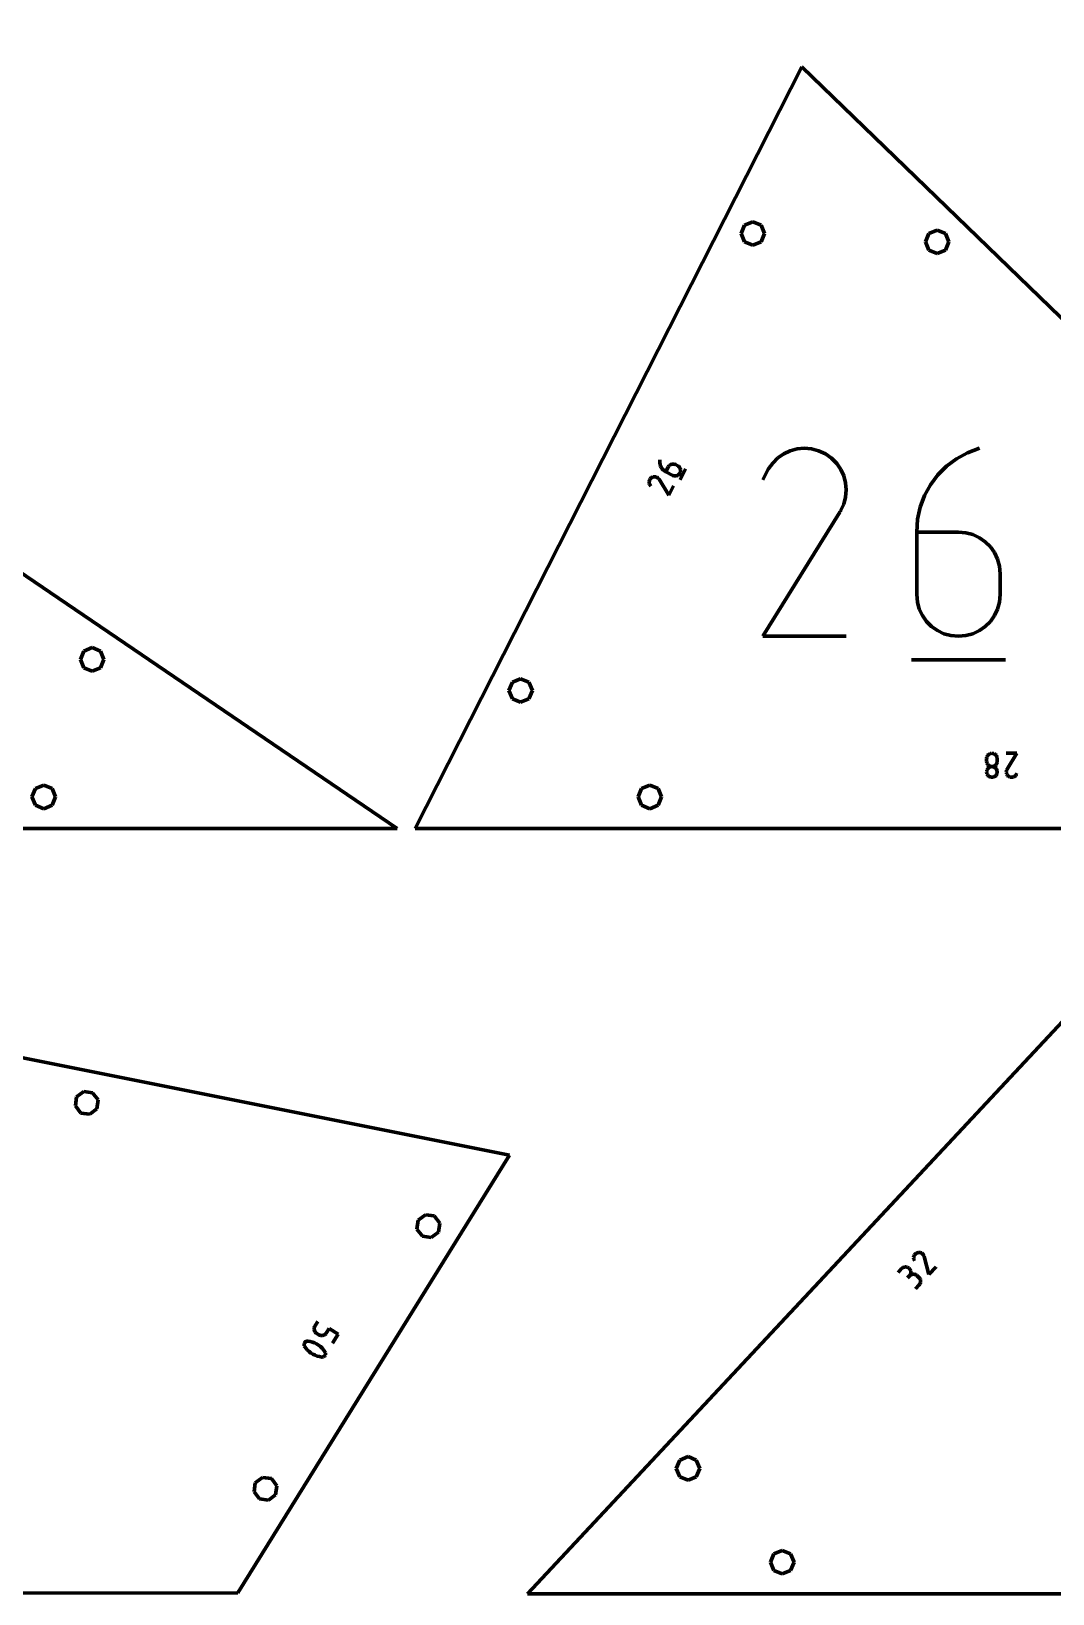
# Model space of a CAD drawing. Header units: inches. Extents: x -100 to 100, y -100 to -26.
# Drawn here: x -92.58 to -85.51, y -54.62 to -43.82 of the extents above; entities that cross this region are included whole.
import ezdxf

# ---------------------------------------------------------------- set-up
doc = ezdxf.new("R2010")
doc.units = ezdxf.units.IN
doc.header["$MEASUREMENT"] = 0
for name, color, linetype, lineweight in [('annotation', 7, 'Continuous', 0), ('boundary', 7, 'Continuous', 0), ('hole', 7, 'Continuous', 0)]:
    doc.layers.add(name, color=color, linetype=linetype, lineweight=lineweight)

msp = doc.modelspace()

# ---------------------------------------------------------------- linework, layer by layer
at = {"layer": 'annotation', "color": 1, "lineweight": 70}
for p, q in [((-88.231973, -46.778934), (-88.233227, -46.790157)), ((-88.231973, -46.778934), (-88.231973, -46.778934)), ((-87.415504, -46.766195), (-87.451595, -46.801803)), ((-87.374501, -46.737921), (-87.415504, -46.766195)), ((-87.329683, -46.717264), (-87.374501, -46.737921)), ((-87.282149, -46.704512), (-87.329683, -46.717264)), ((-87.232996, -46.699948), (-87.282149, -46.704512)), ((-87.183322, -46.703858), (-87.232996, -46.699948)), ((-87.134224, -46.716527), (-87.183322, -46.703858)), ((-87.0868, -46.738241), (-87.134224, -46.716527)), ((-87.044384, -46.76836), (-87.0868, -46.738241)), ((-87.0868, -46.738241), (-87.0868, -46.738241)), ((-87.00892, -46.804503), (-87.044384, -46.76836)), ((-86.180498, -46.772697), (-86.24879, -46.824196)), ((-86.104616, -46.730921), (-86.180498, -46.772697)), ((-86.021923, -46.699916), (-86.104616, -46.730921)), ((-86.021923, -46.699916), (-86.021923, -46.699916)), ((-88.233227, -46.790157), (-88.232858, -46.801227)), ((-88.232858, -46.801227), (-88.230942, -46.811995)), ((-88.230942, -46.811995), (-88.227551, -46.822311)), ((-88.227551, -46.822311), (-88.222761, -46.832027)), ((-88.222761, -46.832027), (-88.216645, -46.840991)), ((-88.216645, -46.840991), (-88.209278, -46.849056)), ((-88.209278, -46.849056), (-88.200734, -46.856071)), ((-88.200734, -46.856071), (-88.191087, -46.861888)), ((-88.174372, -46.828979), (-88.191087, -46.861888)), ((-88.191087, -46.861888), (-88.141831, -46.886907)), ((-88.170837, -46.823328), (-88.174372, -46.828979)), ((-88.166485, -46.818533), (-88.170837, -46.823328)), ((-88.161454, -46.814638), (-88.166485, -46.818533)), ((-88.155883, -46.81169), (-88.161454, -46.814638)), ((-88.149912, -46.809735), (-88.155883, -46.81169)), ((-88.143678, -46.808819), (-88.149912, -46.809735)), ((-88.137321, -46.808987), (-88.143678, -46.808819)), ((-88.141831, -46.886907), (-88.141831, -46.886907)), ((-88.141831, -46.886907), (-88.135641, -46.889382)), ((-88.13098, -46.810286), (-88.137321, -46.808987)), ((-88.124794, -46.812762), (-88.13098, -46.810286)), ((-88.1084, -46.821089), (-88.124794, -46.812762)), ((-88.124794, -46.812762), (-88.124794, -46.812762)), ((-88.11667, -46.889936), (-88.110683, -46.887984)), ((-88.110683, -46.887984), (-88.105098, -46.885041)), ((-88.102749, -46.824626), (-88.1084, -46.821089)), ((-88.105098, -46.885041), (-88.100057, -46.881154)), ((-88.097952, -46.828984), (-88.102749, -46.824626)), ((-88.100057, -46.881154), (-88.0957, -46.876369)), ((-88.094056, -46.834023), (-88.097952, -46.828984)), ((-88.0957, -46.876369), (-88.092169, -46.870732)), ((-88.091105, -46.839605), (-88.094056, -46.834023)), ((-88.092454, -46.917172), (-88.054817, -46.843073)), ((-88.092169, -46.870732), (-88.089694, -46.864544)), ((-88.092169, -46.870732), (-88.092169, -46.870732)), ((-88.089148, -46.845587), (-88.091105, -46.839605)), ((-88.089694, -46.864544), (-88.088396, -46.858197)), ((-88.08823, -46.851831), (-88.089148, -46.845587)), ((-88.088396, -46.858197), (-88.08823, -46.851831)), ((-87.481677, -46.84446), (-87.519583, -46.917175)), ((-87.451595, -46.801803), (-87.481677, -46.84446)), ((-86.980722, -46.845562), (-87.00892, -46.804503)), ((-86.960107, -46.890429), (-86.980722, -46.845562)), ((-86.308712, -46.884373), (-86.359486, -46.95218)), ((-86.24879, -46.824196), (-86.308712, -46.884373)), ((-88.305724, -46.929032), (-88.305965, -46.935338)), ((-88.305965, -46.935338), (-88.305116, -46.94165)), ((-88.304426, -46.922874), (-88.305724, -46.929032)), ((-88.305116, -46.94165), (-88.303146, -46.947826)), ((-88.3021, -46.917006), (-88.304426, -46.922874)), ((-88.303146, -46.947826), (-88.300025, -46.953726)), ((-88.298777, -46.91157), (-88.3021, -46.917006)), ((-88.300025, -46.953726), (-88.29393, -46.962258)), ((-88.29449, -46.906706), (-88.298777, -46.91157)), ((-88.289268, -46.902556), (-88.29449, -46.906706)), ((-88.283378, -46.899465), (-88.289268, -46.902556)), ((-88.289268, -46.902556), (-88.289268, -46.902556)), ((-88.277204, -46.897515), (-88.283378, -46.899465)), ((-88.27089, -46.896678), (-88.277204, -46.897515)), ((-88.264581, -46.896926), (-88.27089, -46.896678)), ((-88.258422, -46.89823), (-88.264581, -46.896926)), ((-88.252556, -46.900563), (-88.258422, -46.89823)), ((-88.247129, -46.903897), (-88.252556, -46.900563)), ((-88.242286, -46.908203), (-88.247129, -46.903897)), ((-88.238169, -46.913453), (-88.242286, -46.908203)), ((-88.238083, -46.913574), (-88.238169, -46.913453)), ((-88.238169, -46.913453), (-88.238169, -46.913453)), ((-88.238003, -46.913692), (-88.238083, -46.913574)), ((-88.237928, -46.913807), (-88.238003, -46.913692)), ((-88.237859, -46.913921), (-88.237928, -46.913807)), ((-88.237793, -46.914034), (-88.237859, -46.913921)), ((-88.237732, -46.914148), (-88.237793, -46.914034)), ((-88.237674, -46.914262), (-88.237732, -46.914148)), ((-88.237618, -46.914378), (-88.237674, -46.914262)), ((-88.237565, -46.914496), (-88.237618, -46.914378)), ((-88.170548, -47.025045), (-88.237565, -46.914496)), ((-88.237565, -46.914496), (-88.237565, -46.914496)), ((-88.137117, -46.959227), (-88.170548, -47.025045)), ((-88.135641, -46.889382), (-88.12929, -46.890682)), ((-88.12929, -46.890682), (-88.12292, -46.890851)), ((-88.12292, -46.890851), (-88.11667, -46.889936)), ((-86.94739, -46.937997), (-86.960107, -46.890429)), ((-86.942886, -46.987157), (-86.94739, -46.937997)), ((-86.946909, -47.036803), (-86.942886, -46.987157)), ((-86.359486, -46.95218), (-86.400333, -47.026571)), ((-86.981803, -47.133118), (-86.959777, -47.085825)), ((-86.959777, -47.085825), (-86.946909, -47.036803)), ((-86.400333, -47.026571), (-86.430474, -47.1065)), ((-87.520398, -47.999826), (-86.986939, -47.141025)), ((-86.986939, -47.141025), (-86.986301, -47.140236)), ((-86.986939, -47.141025), (-86.986939, -47.141025)), ((-86.986301, -47.140236), (-86.98569, -47.13944)), ((-86.98569, -47.13944), (-86.9851, -47.138631)), ((-86.9851, -47.138631), (-86.984529, -47.137802)), ((-86.984529, -47.137802), (-86.983972, -47.136945)), ((-86.983972, -47.136945), (-86.983425, -47.136056)), ((-86.983425, -47.136056), (-86.982884, -47.135126)), ((-86.982884, -47.135126), (-86.982344, -47.134149)), ((-86.982344, -47.134149), (-86.981803, -47.133118)), ((-86.981803, -47.133118), (-86.981803, -47.133118)), ((-86.44913, -47.190919), (-86.455521, -47.278782)), ((-86.430474, -47.1065), (-86.44913, -47.190919)), ((-86.455521, -47.278782), (-86.455521, -47.710832)), ((-86.166863, -47.278782), (-86.455521, -47.278782)), ((-86.114947, -47.283415), (-86.166863, -47.278782)), ((-86.066096, -47.296777), (-86.114947, -47.283415)), ((-86.021123, -47.318062), (-86.066096, -47.296777)), ((-85.980839, -47.346464), (-86.021123, -47.318062)), ((-85.946057, -47.381178), (-85.980839, -47.346464)), ((-85.917591, -47.421397), (-85.946057, -47.381178)), ((-85.896251, -47.466317), (-85.917591, -47.421397)), ((-85.882852, -47.51513), (-85.896251, -47.466317)), ((-85.878205, -47.567032), (-85.882852, -47.51513)), ((-85.878205, -47.710832), (-85.878205, -47.567032)), ((-85.878205, -47.567032), (-85.878205, -47.567032)), ((-86.455521, -47.710832), (-86.455521, -47.710832)), ((-86.455521, -47.710832), (-86.450861, -47.762759)), ((-85.882852, -47.762759), (-85.878205, -47.710832)), ((-86.450861, -47.762759), (-86.437428, -47.81164)), ((-86.437428, -47.81164), (-86.416045, -47.856657)), ((-86.416045, -47.856657), (-86.387535, -47.896992)), ((-85.946057, -47.896992), (-85.917591, -47.856657)), ((-85.917591, -47.856657), (-85.896251, -47.81164)), ((-85.896251, -47.81164), (-85.882852, -47.762759)), ((-86.387535, -47.896992), (-86.35272, -47.931828)), ((-86.35272, -47.931828), (-86.312423, -47.960346)), ((-86.312423, -47.960346), (-86.267466, -47.981728)), ((-86.066096, -47.981728), (-86.021123, -47.960346)), ((-86.021123, -47.960346), (-85.980839, -47.931828)), ((-85.980839, -47.931828), (-85.946057, -47.896992)), ((-86.943082, -47.999826), (-87.520398, -47.999826)), ((-86.267466, -47.981728), (-86.218672, -47.995158)), ((-86.218672, -47.995158), (-86.166863, -47.999816)), ((-86.166863, -47.999816), (-86.114947, -47.995158)), ((-86.166863, -47.999816), (-86.166863, -47.999816)), ((-86.114947, -47.995158), (-86.066096, -47.981728)), ((-86.491675, -48.162303), (-85.841725, -48.162303)), ((-85.969423, -48.832778), (-85.971141, -48.83902)), ((-85.966689, -48.827034), (-85.969423, -48.832778)), ((-85.963043, -48.821892), (-85.966689, -48.827034)), ((-85.958591, -48.817453), (-85.963043, -48.821892)), ((-85.953438, -48.813821), (-85.958591, -48.817453)), ((-85.94769, -48.811099), (-85.953438, -48.813821)), ((-85.94145, -48.809391), (-85.94769, -48.811099)), ((-85.934826, -48.808798), (-85.94145, -48.809391)), ((-85.928201, -48.809391), (-85.934826, -48.808798)), ((-85.934826, -48.808798), (-85.934826, -48.808798)), ((-85.921962, -48.811099), (-85.928201, -48.809391)), ((-85.916213, -48.813821), (-85.921962, -48.811099)), ((-85.91106, -48.817453), (-85.916213, -48.813821)), ((-85.906608, -48.821892), (-85.91106, -48.817453)), ((-85.902963, -48.827034), (-85.906608, -48.821892)), ((-85.900229, -48.832778), (-85.902963, -48.827034)), ((-85.898511, -48.83902), (-85.900229, -48.832778)), ((-85.835571, -48.808802), (-85.761749, -48.808802)), ((-85.761749, -48.808802), (-85.829963, -48.918617)), ((-85.971141, -48.83902), (-85.971736, -48.845657)), ((-85.971736, -48.845657), (-85.971736, -48.864044)), ((-85.971736, -48.864044), (-85.971736, -48.864044)), ((-85.971736, -48.864044), (-85.971141, -48.870684)), ((-85.971141, -48.931319), (-85.971736, -48.93796)), ((-85.971736, -48.93796), (-85.971736, -48.93796)), ((-85.971736, -48.93796), (-85.971141, -48.944569)), ((-85.971141, -48.870684), (-85.969424, -48.876935)), ((-85.969423, -48.925068), (-85.971141, -48.931319)), ((-85.969424, -48.876935), (-85.966691, -48.882691)), ((-85.966689, -48.91931), (-85.969423, -48.925068)), ((-85.966691, -48.882691), (-85.963046, -48.887849)), ((-85.963043, -48.914151), (-85.966689, -48.91931)), ((-85.963046, -48.887849), (-85.958595, -48.892303)), ((-85.958591, -48.909695), (-85.963043, -48.914151)), ((-85.958595, -48.892303), (-85.953443, -48.89595)), ((-85.953438, -48.906047), (-85.958591, -48.909695)), ((-85.953443, -48.89595), (-85.947694, -48.898684)), ((-85.94769, -48.903311), (-85.953438, -48.906047)), ((-85.947694, -48.898684), (-85.941453, -48.900401)), ((-85.94145, -48.901593), (-85.94769, -48.903311)), ((-85.941453, -48.900401), (-85.934826, -48.900997)), ((-85.934826, -48.900997), (-85.94145, -48.901593)), ((-85.934826, -48.900997), (-85.928198, -48.900401)), ((-85.934826, -48.900997), (-85.934826, -48.900997)), ((-85.928201, -48.901593), (-85.934826, -48.900997)), ((-85.934826, -48.900997), (-85.934826, -48.900997)), ((-85.921962, -48.903311), (-85.928201, -48.901593)), ((-85.928198, -48.900401), (-85.921957, -48.898683)), ((-85.916213, -48.906047), (-85.921962, -48.903311)), ((-85.921957, -48.898683), (-85.916208, -48.895947)), ((-85.91106, -48.909695), (-85.916213, -48.906047)), ((-85.916208, -48.895947), (-85.911056, -48.8923)), ((-85.906608, -48.914151), (-85.91106, -48.909695)), ((-85.911056, -48.8923), (-85.906605, -48.887844)), ((-85.902963, -48.91931), (-85.906608, -48.914151)), ((-85.906605, -48.887844), (-85.90296, -48.882686)), ((-85.900229, -48.925068), (-85.902963, -48.91931)), ((-85.90296, -48.882686), (-85.900227, -48.876931)), ((-85.898511, -48.931319), (-85.900229, -48.925068)), ((-85.900227, -48.876931), (-85.898511, -48.870682)), ((-85.897915, -48.845657), (-85.898511, -48.83902)), ((-85.898511, -48.870682), (-85.897915, -48.864044)), ((-85.897915, -48.93796), (-85.898511, -48.931319)), ((-85.898511, -48.944569), (-85.897915, -48.93796)), ((-85.897915, -48.845657), (-85.897915, -48.845657)), ((-85.897915, -48.864044), (-85.897915, -48.845657)), ((-85.897915, -48.93796), (-85.897915, -48.93796)), ((-85.835081, -48.931944), (-85.835596, -48.938292)), ((-85.835596, -48.938292), (-85.83502, -48.944578)), ((-85.833436, -48.925675), (-85.835081, -48.931944)), ((-85.830619, -48.919628), (-85.833436, -48.925675)), ((-85.83055, -48.919496), (-85.830619, -48.919628)), ((-85.830619, -48.919628), (-85.830619, -48.919628)), ((-85.830481, -48.919371), (-85.83055, -48.919496)), ((-85.830412, -48.919252), (-85.830481, -48.919371)), ((-85.830342, -48.919139), (-85.830412, -48.919252)), ((-85.830271, -48.919029), (-85.830342, -48.919139)), ((-85.830198, -48.918923), (-85.830271, -48.919029)), ((-85.830122, -48.91882), (-85.830198, -48.918923)), ((-85.830044, -48.918718), (-85.830122, -48.91882)), ((-85.829963, -48.918617), (-85.830044, -48.918718)), ((-85.829963, -48.918617), (-85.829963, -48.918617)), ((-85.971141, -48.944569), (-85.969424, -48.950796)), ((-85.969424, -48.950796), (-85.966691, -48.956536)), ((-85.966691, -48.956536), (-85.963046, -48.961682)), ((-85.963046, -48.961682), (-85.958595, -48.966129)), ((-85.958595, -48.966129), (-85.953443, -48.969772)), ((-85.953443, -48.969772), (-85.947694, -48.972505)), ((-85.947694, -48.972505), (-85.941453, -48.974222)), ((-85.941453, -48.974222), (-85.934826, -48.974818)), ((-85.934826, -48.974818), (-85.928198, -48.974222)), ((-85.934826, -48.974818), (-85.934826, -48.974818)), ((-85.928198, -48.974222), (-85.921957, -48.972505)), ((-85.921957, -48.972505), (-85.916208, -48.969772)), ((-85.916208, -48.969772), (-85.911056, -48.966129)), ((-85.911056, -48.966129), (-85.906605, -48.961682)), ((-85.906605, -48.961682), (-85.90296, -48.956536)), ((-85.90296, -48.956536), (-85.900227, -48.950796)), ((-85.900227, -48.950796), (-85.898511, -48.944569)), ((-85.83502, -48.944578), (-85.833393, -48.950661)), ((-85.833393, -48.950661), (-85.830757, -48.956398)), ((-85.830757, -48.956398), (-85.827152, -48.961648)), ((-85.827152, -48.961648), (-85.822617, -48.96627)), ((-85.822617, -48.96627), (-85.817193, -48.970121)), ((-85.817193, -48.970121), (-85.817193, -48.970121)), ((-85.817193, -48.970121), (-85.811129, -48.972898)), ((-85.811129, -48.972898), (-85.804851, -48.974518)), ((-85.804851, -48.974518), (-85.798499, -48.975018)), ((-85.798499, -48.975018), (-85.792214, -48.974434)), ((-85.792214, -48.974434), (-85.786136, -48.972803)), ((-85.786136, -48.972803), (-85.780405, -48.970162)), ((-85.780405, -48.970162), (-85.775162, -48.966547)), ((-85.775162, -48.966547), (-85.770547, -48.961993)), ((-85.770547, -48.961993), (-85.7667, -48.956539)), ((-85.7667, -48.956539), (-85.761853, -48.947241)), ((-86.475516, -52.288677), (-86.476456, -52.294976)), ((-86.473532, -52.282687), (-86.475516, -52.288677)), ((-86.470572, -52.277133), (-86.473532, -52.282687)), ((-86.466706, -52.272143), (-86.470572, -52.277133)), ((-86.462003, -52.267845), (-86.466706, -52.272143)), ((-86.456532, -52.264365), (-86.462003, -52.267845)), ((-86.450362, -52.261832), (-86.456532, -52.264365)), ((-86.443845, -52.2605), (-86.450362, -52.261832)), ((-86.450362, -52.261832), (-86.450362, -52.261832)), ((-86.437372, -52.260344), (-86.443845, -52.2605)), ((-86.431074, -52.261296), (-86.437372, -52.260344)), ((-86.425083, -52.263288), (-86.431074, -52.261296)), ((-86.41953, -52.266254), (-86.425083, -52.263288)), ((-86.414544, -52.270127), (-86.41953, -52.266254)), ((-86.410259, -52.274838), (-86.414544, -52.270127)), ((-86.406803, -52.280321), (-86.410259, -52.274838)), ((-86.404309, -52.286508), (-86.406803, -52.280321)), ((-86.40426, -52.286649), (-86.404309, -52.286508)), ((-86.404309, -52.286508), (-86.404309, -52.286508)), ((-86.404216, -52.286785), (-86.40426, -52.286649)), ((-86.404177, -52.286916), (-86.404216, -52.286785)), ((-86.404141, -52.287045), (-86.404177, -52.286916)), ((-86.40411, -52.287172), (-86.404141, -52.287045)), ((-86.404082, -52.287298), (-86.40411, -52.287172)), ((-86.404058, -52.287423), (-86.404082, -52.287298)), ((-86.404037, -52.28755), (-86.404058, -52.287423)), ((-86.404019, -52.287679), (-86.404037, -52.28755)), ((-86.370388, -52.412504), (-86.404019, -52.287679)), ((-86.404019, -52.287679), (-86.404019, -52.287679)), ((-86.559452, -52.371621), (-86.58466, -52.398583)), ((-86.554483, -52.367178), (-86.559452, -52.371621)), ((-86.548962, -52.363788), (-86.554483, -52.367178)), ((-86.543039, -52.361454), (-86.548962, -52.363788)), ((-86.53686, -52.360179), (-86.543039, -52.361454)), ((-86.530574, -52.359967), (-86.53686, -52.360179)), ((-86.524328, -52.360823), (-86.530574, -52.359967)), ((-86.518272, -52.36275), (-86.524328, -52.360823)), ((-86.512553, -52.365751), (-86.518272, -52.36275)), ((-86.50732, -52.369831), (-86.512553, -52.365751)), ((-86.502875, -52.374799), (-86.50732, -52.369831)), ((-86.50732, -52.369831), (-86.50732, -52.369831)), ((-86.499479, -52.38032), (-86.502875, -52.374799)), ((-86.497136, -52.386246), (-86.499479, -52.38032)), ((-86.495853, -52.392428), (-86.497136, -52.386246)), ((-86.495636, -52.39872), (-86.495853, -52.392428)), ((-86.476456, -52.294976), (-86.476282, -52.301457)), ((-86.476282, -52.301457), (-86.474925, -52.307991)), ((-86.474925, -52.307991), (-86.471443, -52.317882)), ((-86.319972, -52.358579), (-86.370388, -52.412504)), ((-86.505527, -52.422036), (-86.518149, -52.435537)), ((-86.518149, -52.435537), (-86.505527, -52.422036)), ((-86.505527, -52.422036), (-86.501429, -52.41678)), ((-86.500558, -52.417594), (-86.505527, -52.422036)), ((-86.505527, -52.422036), (-86.505527, -52.422036)), ((-86.501429, -52.41678), (-86.498418, -52.411044)), ((-86.495038, -52.414204), (-86.500558, -52.417594)), ((-86.498418, -52.411044), (-86.496489, -52.404975)), ((-86.496489, -52.404975), (-86.495636, -52.39872)), ((-86.489114, -52.411869), (-86.495038, -52.414204)), ((-86.482935, -52.410595), (-86.489114, -52.411869)), ((-86.476649, -52.410383), (-86.482935, -52.410595)), ((-86.470404, -52.411239), (-86.476649, -52.410383)), ((-86.464348, -52.413165), (-86.470404, -52.411239)), ((-86.458629, -52.416167), (-86.464348, -52.413165)), ((-86.463386, -52.511965), (-86.438179, -52.485003)), ((-86.453395, -52.420246), (-86.458629, -52.416167)), ((-86.439895, -52.432868), (-86.453395, -52.420246)), ((-86.453395, -52.420246), (-86.453395, -52.420246)), ((-86.435471, -52.437818), (-86.439895, -52.432868)), ((-86.438179, -52.485003), (-86.43408, -52.479747)), ((-86.438179, -52.485003), (-86.438179, -52.485003)), ((-86.432091, -52.443323), (-86.435471, -52.437818)), ((-86.43408, -52.479747), (-86.431067, -52.474012)), ((-86.429762, -52.449236), (-86.432091, -52.443323)), ((-86.431067, -52.474012), (-86.429135, -52.467945)), ((-86.428489, -52.45541), (-86.429762, -52.449236)), ((-86.429135, -52.467945), (-86.428278, -52.461695)), ((-86.428278, -52.461695), (-86.428489, -52.45541)), ((-90.622461, -52.781053), (-90.62317, -52.78739)), ((-90.62317, -52.78739), (-90.622788, -52.793702)), ((-90.622788, -52.793702), (-90.621347, -52.799843)), ((-90.620627, -52.774836), (-90.622461, -52.781053)), ((-90.621347, -52.799843), (-90.618883, -52.80567)), ((-90.617635, -52.768883), (-90.620627, -52.774836)), ((-90.618883, -52.80567), (-90.615428, -52.811038)), ((-90.598141, -52.737467), (-90.617635, -52.768883)), ((-90.617635, -52.768883), (-90.617635, -52.768883)), ((-90.615428, -52.811038), (-90.611015, -52.815801)), ((-90.611015, -52.815801), (-90.605678, -52.819815)), ((-90.605678, -52.819815), (-90.590028, -52.829526)), ((-90.590028, -52.829526), (-90.590028, -52.829526)), ((-90.590028, -52.829526), (-90.584065, -52.832524)), ((-90.55327, -52.83077), (-90.547917, -52.827314)), ((-90.547917, -52.827314), (-90.543167, -52.822905)), ((-90.543167, -52.822905), (-90.539162, -52.817577)), ((-90.539162, -52.817577), (-90.519668, -52.786161)), ((-90.519668, -52.786161), (-90.456668, -52.825254)), ((-90.456668, -52.825254), (-90.495656, -52.888085)), ((-90.692745, -52.893622), (-90.692959, -52.89757)), ((-90.692959, -52.89757), (-90.692494, -52.901527)), ((-90.691875, -52.889775), (-90.692745, -52.893622)), ((-90.692494, -52.901527), (-90.691329, -52.905403)), ((-90.690371, -52.886121), (-90.691875, -52.889775)), ((-90.691329, -52.905403), (-90.689441, -52.909104)), ((-90.688257, -52.882752), (-90.690371, -52.886121)), ((-90.689441, -52.909104), (-90.689441, -52.909104)), ((-90.689441, -52.909104), (-90.680067, -52.922469)), ((-90.685554, -52.879759), (-90.688257, -52.882752)), ((-90.682284, -52.877233), (-90.685554, -52.879759)), ((-90.680768, -52.876355), (-90.682284, -52.877233)), ((-90.682284, -52.877233), (-90.682284, -52.877233)), ((-90.679207, -52.875596), (-90.680768, -52.876355)), ((-90.680067, -52.922469), (-90.669478, -52.9347)), ((-90.677607, -52.874958), (-90.679207, -52.875596)), ((-90.675973, -52.874443), (-90.677607, -52.874958)), ((-90.674311, -52.87405), (-90.675973, -52.874443)), ((-90.672627, -52.87378), (-90.674311, -52.87405)), ((-90.670927, -52.873636), (-90.672627, -52.87378)), ((-90.669216, -52.873618), (-90.670927, -52.873636)), ((-90.669478, -52.9347), (-90.657779, -52.945733)), ((-90.6675, -52.873726), (-90.669216, -52.873618)), ((-90.651353, -52.876234), (-90.6675, -52.873726)), ((-90.6675, -52.873726), (-90.6675, -52.873726)), ((-90.635685, -52.880323), (-90.651353, -52.876234)), ((-90.6206, -52.885928), (-90.635685, -52.880323)), ((-90.606203, -52.892984), (-90.6206, -52.885928)), ((-90.592598, -52.901426), (-90.606203, -52.892984)), ((-90.579891, -52.911189), (-90.592598, -52.901426)), ((-90.584065, -52.832524), (-90.577845, -52.834359)), ((-90.568185, -52.922208), (-90.579891, -52.911189)), ((-90.577845, -52.834359), (-90.571513, -52.835067)), ((-90.571513, -52.835067), (-90.565211, -52.834681)), ((-90.557586, -52.934418), (-90.568185, -52.922208)), ((-90.565211, -52.834681), (-90.559082, -52.833237)), ((-90.559082, -52.833237), (-90.55327, -52.83077)), ((-90.548198, -52.947755), (-90.557586, -52.934418)), ((-90.657779, -52.945733), (-90.645075, -52.955503)), ((-90.645075, -52.955503), (-90.631471, -52.963945)), ((-90.631471, -52.963945), (-90.61707, -52.970994)), ((-90.61707, -52.970994), (-90.601978, -52.976585)), ((-90.601978, -52.976585), (-90.5863, -52.980653)), ((-90.5863, -52.980653), (-90.570139, -52.983133)), ((-90.570139, -52.983133), (-90.570139, -52.983133)), ((-90.570139, -52.983133), (-90.568419, -52.98324)), ((-90.568419, -52.98324), (-90.566698, -52.98322)), ((-90.566698, -52.98322), (-90.564987, -52.983074)), ((-90.564987, -52.983074), (-90.563294, -52.982804)), ((-90.563294, -52.982804), (-90.561629, -52.982413)), ((-90.561629, -52.982413), (-90.560003, -52.981903)), ((-90.560003, -52.981903), (-90.558424, -52.981275)), ((-90.558424, -52.981275), (-90.556903, -52.980533)), ((-90.556903, -52.980533), (-90.555449, -52.979678)), ((-90.555449, -52.979678), (-90.552136, -52.977143)), ((-90.555449, -52.979678), (-90.555449, -52.979678)), ((-90.552136, -52.977143), (-90.5494, -52.974143)), ((-90.5494, -52.974143), (-90.547262, -52.970769)), ((-90.546294, -52.951466), (-90.548198, -52.947755)), ((-90.548198, -52.947755), (-90.548198, -52.947755)), ((-90.547262, -52.970769), (-90.545742, -52.967111)), ((-90.545119, -52.955348), (-90.546294, -52.951466)), ((-90.545742, -52.967111), (-90.544864, -52.963261)), ((-90.544649, -52.95931), (-90.545119, -52.955348)), ((-90.544864, -52.963261), (-90.544649, -52.95931))]:
    msp.add_line(p, q, dxfattribs=at)
at = {"layer": 'boundary', "color": 5, "lineweight": 70}
for p, q in [((-90.049922, -49.329412), (-98.156886, -43.81631)), ((-87.249398, -44.061902), (-89.924922, -49.329412)), ((-81.808592, -49.329412), (-87.249398, -44.061902)), ((-99.9375, -49.329412), (-90.049922, -49.329412)), ((-89.924922, -49.329412), (-81.808592, -49.329412)), ((-89.272026, -51.588012), (-99.9375, -49.454412)), ((-84.396875, -49.539333), (-89.147026, -54.620083)), ((-91.150038, -54.614533), (-89.272026, -51.588012)), ((-98.717532, -54.620083), (-91.150038, -54.614533)), ((-89.147026, -54.620083), (-80.623175, -54.620083))]:
    msp.add_line(p, q, dxfattribs=at)
at = {"layer": 'hole', "color": 5, "lineweight": 70}
for p, q in [((-87.670649, -45.214467), (-87.646872, -45.157065)), ((-87.646872, -45.157065), (-87.589469, -45.133288)), ((-87.589469, -45.133288), (-87.532067, -45.157065)), ((-87.532067, -45.157065), (-87.50829, -45.214467)), ((-87.646872, -45.27187), (-87.670649, -45.214467)), ((-87.50829, -45.214467), (-87.532067, -45.27187)), ((-86.394573, -45.272566), (-86.370796, -45.215164)), ((-86.370796, -45.215164), (-86.313393, -45.191387)), ((-86.313393, -45.191387), (-86.255991, -45.215164)), ((-86.255991, -45.215164), (-86.232214, -45.272566)), ((-87.589469, -45.295647), (-87.646872, -45.27187)), ((-87.532067, -45.27187), (-87.589469, -45.295647)), ((-86.370796, -45.329969), (-86.394573, -45.272566)), ((-86.313393, -45.353746), (-86.370796, -45.329969)), ((-86.255991, -45.329969), (-86.313393, -45.353746)), ((-86.232214, -45.272566), (-86.255991, -45.329969)), ((-92.240322, -48.159587), (-92.216545, -48.102184)), ((-92.216545, -48.216989), (-92.240322, -48.159587)), ((-92.216545, -48.102184), (-92.159143, -48.078407)), ((-92.159143, -48.078407), (-92.10174, -48.102184)), ((-92.10174, -48.102184), (-92.077963, -48.159587)), ((-92.077963, -48.159587), (-92.10174, -48.216989)), ((-92.159143, -48.240766), (-92.216545, -48.216989)), ((-92.10174, -48.216989), (-92.159143, -48.240766)), ((-89.275963, -48.374974), (-89.252187, -48.317571)), ((-89.252187, -48.432376), (-89.275963, -48.374974)), ((-89.252187, -48.317571), (-89.194784, -48.293794)), ((-89.194784, -48.293794), (-89.137381, -48.317571)), ((-89.137381, -48.317571), (-89.113605, -48.374974)), ((-89.113605, -48.374974), (-89.137381, -48.432376)), ((-89.194784, -48.456153), (-89.252187, -48.432376)), ((-89.137381, -48.432376), (-89.194784, -48.456153)), ((-92.551114, -49.05326), (-92.493711, -49.029483)), ((-92.493711, -49.029483), (-92.436309, -49.05326)), ((-88.359059, -49.05326), (-88.301656, -49.029483)), ((-88.301656, -49.029483), (-88.244254, -49.05326)), ((-92.574891, -49.110662), (-92.551114, -49.05326)), ((-92.551114, -49.168065), (-92.574891, -49.110662)), ((-92.436309, -49.05326), (-92.412532, -49.110662)), ((-92.412532, -49.110662), (-92.436309, -49.168065)), ((-88.382836, -49.110662), (-88.359059, -49.05326)), ((-88.359059, -49.168065), (-88.382836, -49.110662)), ((-88.244254, -49.05326), (-88.220477, -49.110662)), ((-88.220477, -49.110662), (-88.244254, -49.168065)), ((-92.493711, -49.191842), (-92.551114, -49.168065)), ((-92.436309, -49.168065), (-92.493711, -49.191842)), ((-88.301656, -49.191842), (-88.359059, -49.168065)), ((-88.244254, -49.168065), (-88.301656, -49.191842)), ((-92.27481, -51.246547), (-92.266246, -51.185008)), ((-92.266246, -51.185008), (-92.216676, -51.147548)), ((-92.216676, -51.147548), (-92.155137, -51.156112)), ((-92.155137, -51.156112), (-92.117678, -51.205682)), ((-92.117678, -51.205682), (-92.126241, -51.267221)), ((-92.23735, -51.296117), (-92.27481, -51.246547)), ((-92.175811, -51.30468), (-92.23735, -51.296117)), ((-92.126241, -51.267221), (-92.175811, -51.30468)), ((-89.912067, -52.098411), (-89.903504, -52.036872)), ((-89.903504, -52.036872), (-89.853934, -51.999413)), ((-89.853934, -51.999413), (-89.792395, -52.007976)), ((-89.792395, -52.007976), (-89.754935, -52.057546)), ((-89.754935, -52.057546), (-89.763499, -52.119085)), ((-89.874608, -52.147981), (-89.912067, -52.098411)), ((-89.813069, -52.156544), (-89.874608, -52.147981)), ((-89.763499, -52.119085), (-89.813069, -52.156544)), ((-88.094607, -53.695924), (-88.037205, -53.672147)), ((-88.037205, -53.672147), (-87.979802, -53.695924)), ((-88.118384, -53.753327), (-88.094607, -53.695924)), ((-88.094607, -53.810729), (-88.118384, -53.753327)), ((-87.979802, -53.695924), (-87.956025, -53.753327)), ((-87.956025, -53.753327), (-87.979802, -53.810729)), ((-91.038874, -53.914323), (-91.030311, -53.852784)), ((-91.030311, -53.852784), (-90.980741, -53.815325)), ((-90.980741, -53.815325), (-90.919202, -53.823888)), ((-90.919202, -53.823888), (-90.881742, -53.873458)), ((-90.881742, -53.873458), (-90.890306, -53.934997)), ((-88.037205, -53.834506), (-88.094607, -53.810729)), ((-87.979802, -53.810729), (-88.037205, -53.834506)), ((-91.001415, -53.963893), (-91.038874, -53.914323)), ((-90.939876, -53.972457), (-91.001415, -53.963893)), ((-90.890306, -53.934997), (-90.939876, -53.972457)), ((-87.442503, -54.343931), (-87.3851, -54.320154)), ((-87.3851, -54.320154), (-87.327698, -54.343931)), ((-87.46628, -54.401333), (-87.442503, -54.343931)), ((-87.442503, -54.458736), (-87.46628, -54.401333)), ((-87.327698, -54.343931), (-87.303921, -54.401333)), ((-87.303921, -54.401333), (-87.327698, -54.458736)), ((-87.3851, -54.482513), (-87.442503, -54.458736)), ((-87.327698, -54.458736), (-87.3851, -54.482513))]:
    msp.add_line(p, q, dxfattribs=at)

doc.saveas('drawing.dxf')
